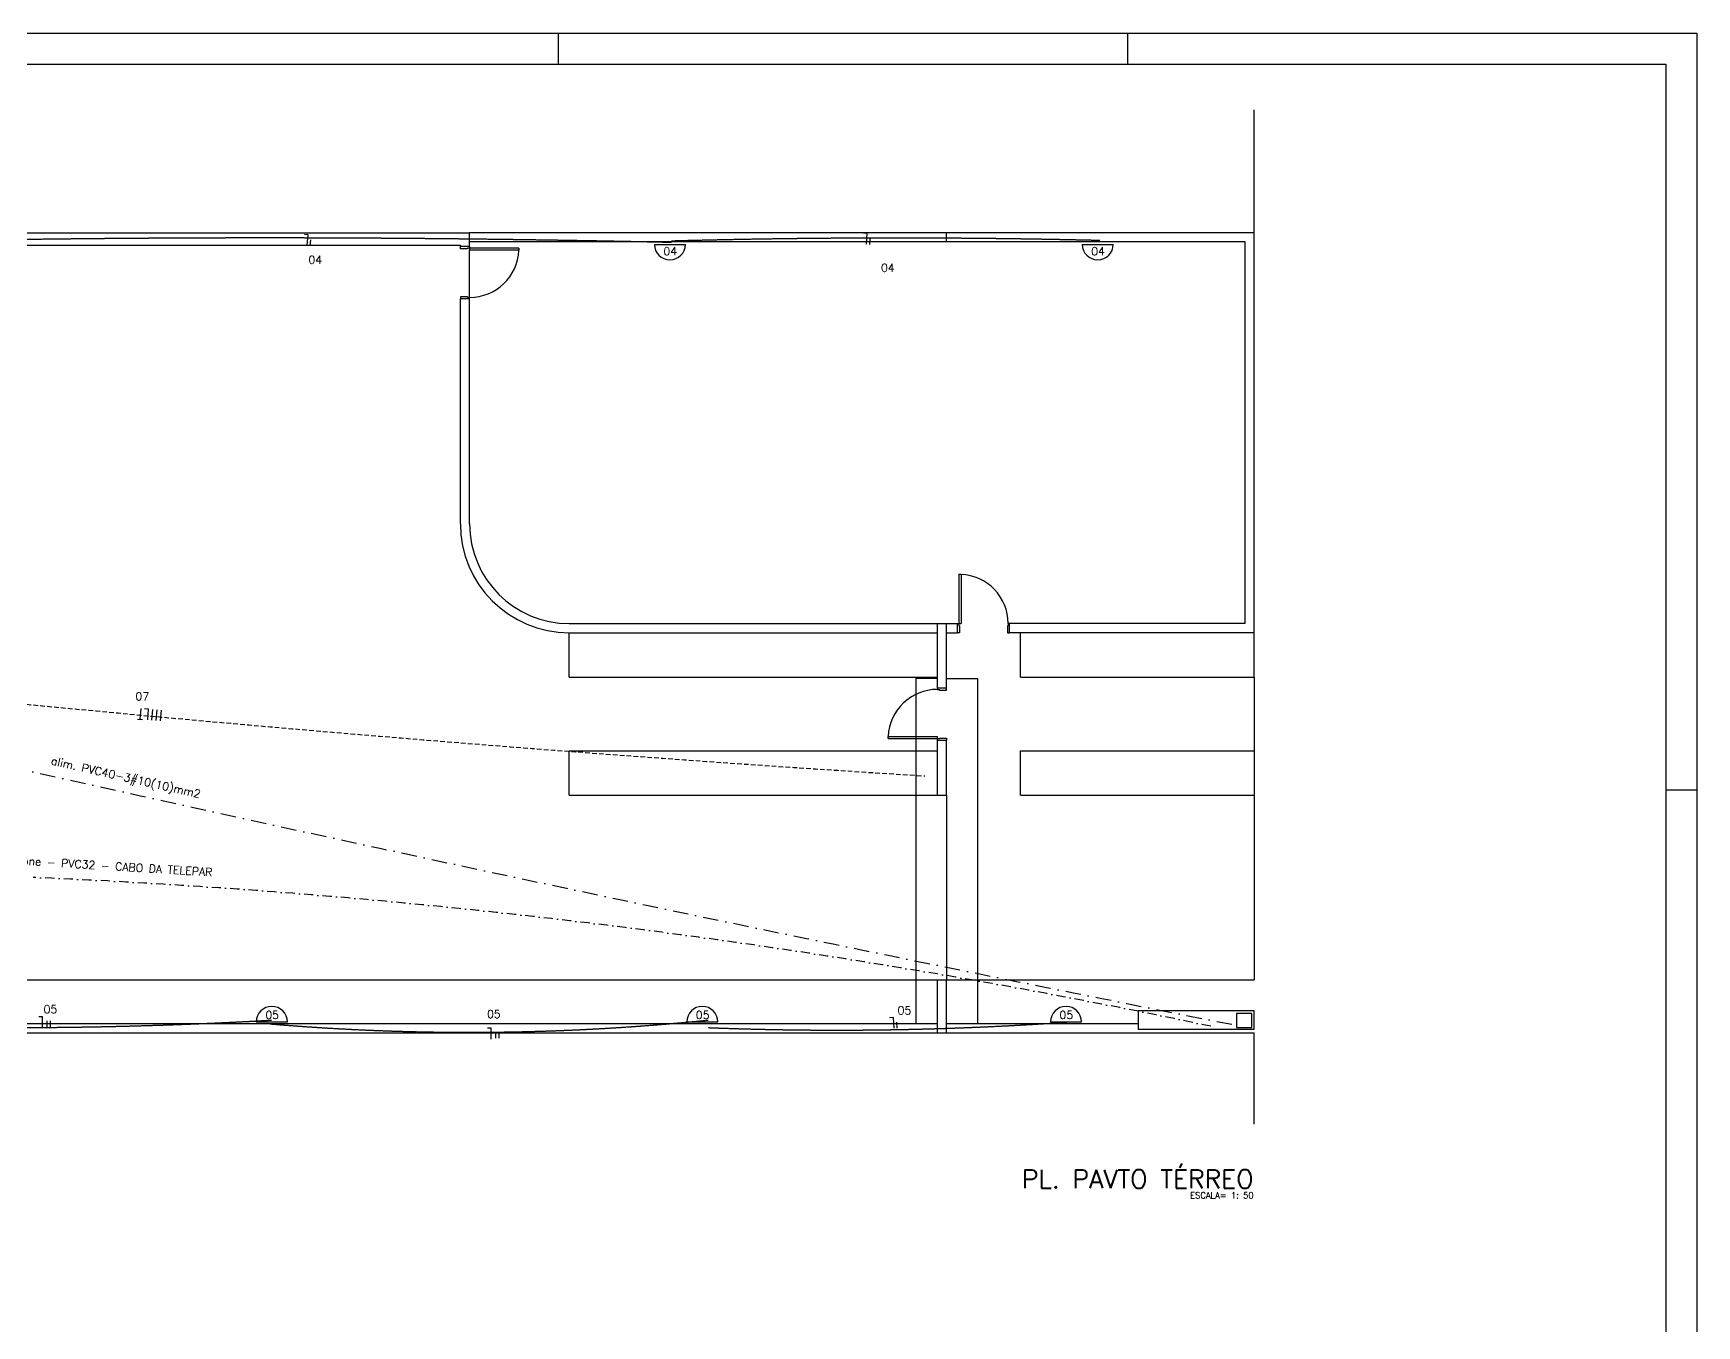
# Model space of a CAD drawing. Extents: x -435 to 5505, y -2177 to 2023.
# Drawn here: x 2802 to 5505, y -77 to 2023 of the extents above; entities that cross this region are included whole.
import ezdxf
from ezdxf.enums import TextEntityAlignment as Align

# ---------------------------------------------------------------- set-up
doc = ezdxf.new("R2010")
doc.units = 0
doc.header["$MEASUREMENT"] = 0
doc.linetypes.add('DASHDOT', pattern=[1, 0.5, -0.25, 0, -0.25])
doc.linetypes.add('HIDDEN', pattern=[0.375, 0.25, -0.125])
doc.layers.get('0').update_dxf_attribs({"linetype": 'CONTINUOUS'})
for name, color, linetype in [('100', 6, 'CONTINUOUS'), ('ELETRIN', 5, 'HIDDEN'), ('ELETRON', 5, 'CONTINUOUS'), ('TELEFSU', 3, 'CONTINUOUS')]:
    doc.layers.add(name, color=color, linetype=linetype)
doc.styles.add('ROMANS', font='romans')
doc.styles.get("Standard").update_dxf_attribs({"font": 'romans.shx', "height": 8})

# ---------------------------------------------------------------- blocks, each defined once
blk = doc.blocks.new('RN')
at = {"layer": 'ELETRON', "color": 154}
for p, q in [((0, 9.9), (0, 0)), ((5, 9.9), (5, -7.6)), ((5, -7.6), (11.4, -7.6))]:
    blk.add_line(p, q, dxfattribs=at)
blk = doc.blocks.new('FFFNT')
at = {"layer": 'ELETRON', "color": 154}
for p, q in [((-14.3, 8.9), (-14.3, -8.6)), ((-7.2, 8.9), (-7.2, -8.6)), ((-0.1, 8.9), (-0.1, -8.6)), ((6.7, 8.8), (6.7, -8.8)), ((23.4, 8.8), (15.4, 8.8)), ((19.4, -8.9), (19.4, 8.8)), ((6.7, -8.8), (13.1, -8.8))]:
    blk.add_line(p, q, dxfattribs=at)
blk = doc.blocks.new('RRN')
at = {"layer": 'ELETRON', "color": 154}
for p, q in [((-5.1, 9.7), (-5.1, -0.1)), ((0, 9.9), (0, 0)), ((7.5, 11.3), (7.5, -6.2)), ((7.5, -6.2), (13.9, -6.2))]:
    blk.add_line(p, q, dxfattribs=at)

msp = doc.modelspace()

# ---------------------------------------------------------------- linework, layer by layer
for p, q in [((4786, 1049.4), (4786, 1899.3)), ((2761, 1699.4), (3511, 1699.4)), ((2776, 1679.4), (3496, 1679.4)), ((3496, 1676.9), (3496, 1679.4)), ((3511, 1676.9), (3496, 1676.9)), ((3496, 1673.4), (3496, 1676.9)), ((3511, 1679.4), (3511, 1699.4)), ((4286, 1699.4), (3511, 1699.4)), ((4286, 1684.4), (3511, 1684.4)), ((3511, 1676.9), (3511, 1679.4)), ((3511, 1676.9), (3511, 1674.4)), ((4786, 1699.4), (4286, 1699.4)), ((4286, 1684.4), (4286, 1699.4)), ((4771, 1684.4), (4286, 1684.4)), ((4771, 1064.4), (4771, 1684.4)), ((3507.5, 1673.4), (3496, 1673.4)), ((3507.5, 1674.4), (3507.5, 1673.4)), ((3511, 1674.4), (3507.5, 1674.4)), ((3591, 1674.4), (3511, 1674.4)), ((3511, 1674.4), (3511, 1670.9)), ((3511, 1594.4), (3511, 1670.9)), ((3591, 1670.9), (3511, 1670.9)), ((3591, 1674.4), (3591, 1670.9)), ((3496, 1595.4), (3496, 1591.9)), ((3507.5, 1595.4), (3496, 1595.4)), ((3507.5, 1594.4), (3507.5, 1595.4)), ((3496, 1226.4), (3496, 1591.9)), ((3511, 1591.9), (3496, 1591.9)), ((3511, 1594.4), (3507.5, 1594.4)), ((3511, 1591.9), (3511, 1594.4)), ((3511, 1226.4), (3511, 1591.9)), ((4306, 1144.4), (4306, 1064.4)), ((4306, 1144.4), (4309.5, 1144.4)), ((4309.5, 1144.4), (4309.5, 1064.4)), ((3673, 1064.4), (4271, 1064.4)), ((4271, 959.9), (4271, 1064.4)), ((4271, 1064.4), (4286, 1064.4)), ((4286, 959.9), (4286, 1064.4)), ((4286, 1064.4), (4303.5, 1064.4)), ((4286, 959.9), (4286, 1064.4)), ((4286, 1064.4), (4303.5, 1064.4)), ((4303.5, 1049.4), (4303.5, 1064.4)), ((4303.5, 1049.4), (4303.5, 1064.4)), ((4303.5, 1064.4), (4306, 1064.4)), ((4306, 1064.4), (4306, 1060.9)), ((4306, 1064.4), (4309.5, 1064.4)), ((4306, 1060.9), (4307, 1060.9)), ((4307, 1060.9), (4307, 1049.4)), ((4385, 1060.9), (4385, 1049.4)), ((4386, 1060.9), (4385, 1060.9)), ((4388.5, 1064.4), (4386, 1064.4)), ((4386, 1064.4), (4386, 1060.9)), ((4771, 1064.4), (4388.5, 1064.4)), ((4388.5, 1049.4), (4388.5, 1064.4)), ((3673, 977.4), (3673, 1049.4)), ((3673, 1049.4), (4271, 1049.4)), ((4286, 1049.4), (4303.5, 1049.4)), ((4286, 1049.4), (4303.5, 1049.4)), ((4307, 1049.4), (4303.5, 1049.4)), ((4385, 1049.4), (4388.5, 1049.4)), ((4786, 1049.4), (4388.5, 1049.4)), ((4406, 977.4), (4406, 1049.4)), ((4786, 977.4), (4786, 1049.4)), ((3673, 977.4), (4271, 977.4)), ((4236, 974.9), (4236, 414.4)), ((4271, 974.9), (4236, 974.9)), ((4286, 974.9), (4336, 974.9)), ((4336, 974.9), (4336, 414.4)), ((4406, 977.4), (4786, 977.4)), ((4786, 977.4), (4786, 857.4)), ((4271, 959.9), (4286, 959.9)), ((4271, 959.9), (4286, 959.9)), ((4271, 959.9), (4271, 957.4)), ((4271, 957.4), (4274.5, 957.4)), ((4274.5, 957.4), (4274.5, 956.4)), ((4274.5, 956.4), (4286, 956.4)), ((4286, 956.4), (4286, 959.9)), ((4191, 880.9), (4271, 880.9)), ((4191, 877.4), (4191, 880.9)), ((4191, 877.4), (4271, 877.4)), ((4271, 877.4), (4271, 880.9)), ((4271, 874.9), (4271, 877.4)), ((4271, 877.4), (4274.5, 877.4)), ((4271, 785.4), (4271, 874.9)), ((4271, 874.9), (4286, 874.9)), ((4274.5, 878.4), (4286, 878.4)), ((4274.5, 877.4), (4274.5, 878.4)), ((4286, 878.4), (4286, 874.9)), ((4286, 785.4), (4286, 874.9)), ((3673, 857.4), (4271, 857.4)), ((3673, 785.4), (3673, 857.4)), ((4406, 857.4), (4786, 857.4)), ((4406, 785.4), (4406, 857.4)), ((4786, 857.4), (4786, 785.4)), ((3673, 785.4), (4271, 785.4)), ((4271, 785.4), (4286, 785.4)), ((4286, 785.4), (4286, 485.4)), ((4406, 785.4), (4786, 785.4)), ((4786, 785.4), (4786, 485.4)), ((2566, 485.4), (4271, 485.4)), ((4271, 485.4), (4286, 485.4)), ((4271, 399.4), (4271, 485.4)), ((4286, 485.4), (4786, 485.4)), ((4286, 399.4), (4286, 485.4)), ((2266, 414.4), (4271, 414.4)), ((4286, 414.4), (4597.4, 414.4)), ((4785.7, 414.4), (4786, 414.4)), ((2266, 399.4), (4271, 399.4)), ((4271, 399.4), (4286, 399.4)), ((4286, 399.4), (4786, 399.4)), ((4786, 250.9), (4786, 399.4))]:
    msp.add_line(p, q)
for centre, radius, start, end in [((3511, 1674.4), 80, 270, 357.4925), ((3673, 1226.4), 177, 180, 270), ((3673, 1226.4), 162, 180, 270), ((4306, 1064.4), 80, 0, 87.4925), ((4271, 877.4), 80, 90, 177.4925)]:
    msp.add_arc(centre, radius, start, end)
at = {"layer": '100', "color": 2}
for p, q in [((-435, 2023.5), (5505, 2023.5)), ((3655, 2023.5), (3655, 1973.5)), ((4580, 2023.5), (4580, 1973.5)), ((5505, 2023.5), (5505, -2176.5)), ((5505, 793.5), (5455, 793.5))]:
    msp.add_line(p, q, dxfattribs=at)
at = {"layer": '100'}
for p, q in [((-310, 1973.5), (5455, 1973.5)), ((5455, 1973.5), (5455, -2126.5))]:
    msp.add_line(p, q, dxfattribs=at)
at = {"layer": 'ELETRIN'}
for centre, radius, start, end in [((3178.3, -27669), 29359.9, 88.71006, 91.21527), ((4204.4, -11985.5), 13676.2, 88.61357, 91.5301), ((2761.5, 7951), 7543.1, 267.58885, 273.25527), ((3509.8, 4228.4), 3828.1, 265.1585, 275.8285), ((4107.6, 5803.3), 5399.5, 267.7814, 273.971)]:
    msp.add_arc(centre, radius, start, end, dxfattribs=at)
at = {"layer": 'ELETRIN', "linetype": 'DASHDOT', "ltscale": 50}
msp.add_arc((19335.4, 74494.6), 75503.6, 256.713706, 258.863864, dxfattribs=at)
at = {"layer": 'ELETRIN', "ltscale": 30}
msp.add_arc((6888.4, 43091.3), 42356.7, 263.35309, 266.4293, dxfattribs=at)
at = {"layer": 'ELETRON', "linetype": 'CONTINUOUS'}
for p, q in [((3811.2, 1680.5), (3861.6, 1680.5)), ((4506.4, 1680.5), (4556.8, 1680.5)), ((3164.4, 417.2), (3214.8, 417.2)), ((3863.9, 417.2), (3914.3, 417.2)), ((4454.9, 417.2), (4505.3, 417.2))]:
    msp.add_line(p, q, dxfattribs=at)
for centre, start, end in [((3836.4, 1680.5), 180, 360), ((4531.6, 1680.5), 180, 360), ((3189.6, 417.2), 0, 180), ((3889.1, 417.2), 0, 180), ((4480.1, 417.2), 0, 180)]:
    msp.add_arc(centre, 25.2, start, end, dxfattribs=at)
at = {"layer": 'TELEFSU'}
for points in [[(4597.4, 405.1), (4785.7, 405.1), (4785.7, 435.2), (4597.4, 435.2)], [(4757.1, 408.2), (4781.9, 408.2), (4781.9, 431), (4757.1, 431)]]:
    msp.add_lwpolyline(points, close=True, dxfattribs=at)
at = {"layer": 'TELEFSU', "linetype": 'DASHDOT', "ltscale": 30}
msp.add_arc((2295.5, -11043.9), 11706.8, 78.07069, 87.52058, dxfattribs=at)

# ---------------------------------------------------------------- block references
at = {"layer": 'ELETRIN'}
for name, p, rotation in [('FFFNT', (2995.3, 916.2), 175.9179889485634), ('RRN', (2824.7, 418.9), 180), ('RRN', (3553.7, 400.6), 180), ('RN', (4205.1, 416.9), 183.5731683882985)]:
    msp.add_blockref(name, p, dxfattribs=dict(at, rotation=rotation))
at = {"layer": 'TELEFSU'}
for p, rotation in [((3253.1, 1687.9), 174.2944468666383), ((4161.7, 1690.2), 176.1893046389428)]:
    msp.add_blockref('RN', p, dxfattribs=dict(at, rotation=rotation))

# ---------------------------------------------------------------- texts
at = {"color": 4}
msp.add_text('PL. PAVTO TÉRREO', height=30, dxfattribs=at).set_placement((4784.9, 146.9), align=Align.RIGHT)
msp.add_text('ESCALA= 1: 50', height=10).set_placement((4784.9, 130.3), align=Align.RIGHT)
at = {"layer": 'ELETRON', "color": 7, "linetype": 'CONTINUOUS', "style": 'ROMANS'}
for s, p in [('04', (3249.1, 1648.9)), ('04', (3825.8, 1662.8)), ('04', (4179.4, 1636)), ('04', (4521, 1662.8)), ('07', (2968, 939.6)), ('05', (2818.7, 431.2)), ('05', (3179, 421.9)), ('05', (3539.2, 423.4)), ('05', (3878.5, 421.9)), ('05', (4206.4, 429.3)), ('05', (4469.5, 421.9))]:
    msp.add_text(s, height=13, dxfattribs=at).set_placement(p)
for s, rotation, p in [('alim. PVC40-3#10(10)mm2', 347.2343, (2829.9, 835.6)), ('alim. telefone - PVC32 - CABO DA TELEPAR', 356.5, (2695, 678.1))]:
    msp.add_text(s, height=13, rotation=rotation, dxfattribs=at).set_placement(p)

doc.saveas('drawing.dxf')
